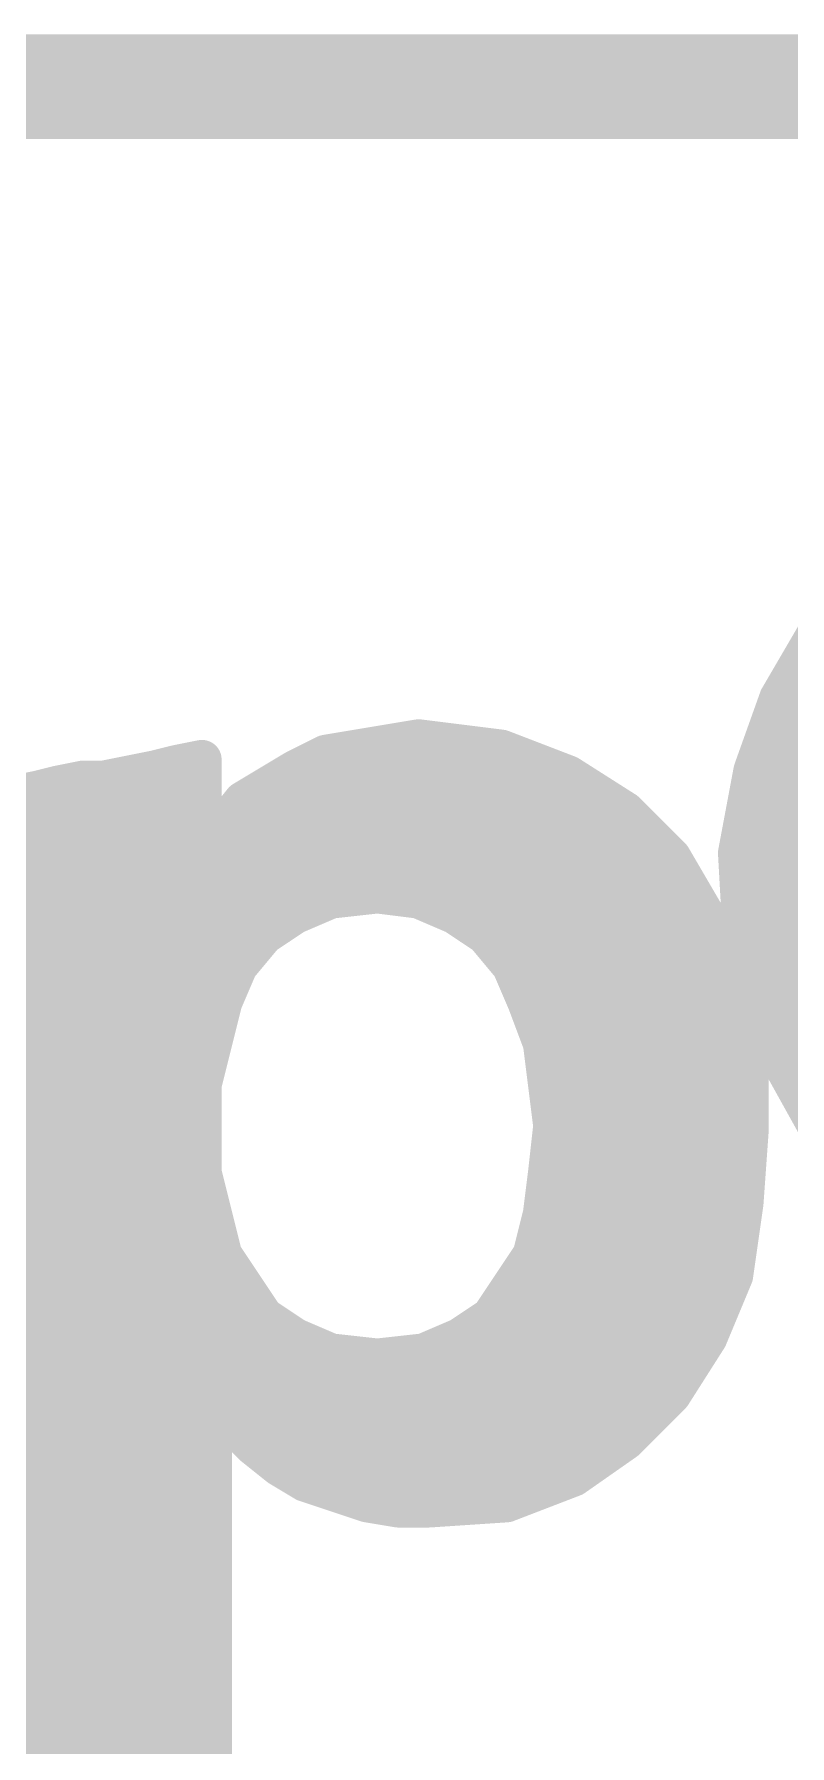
# Model space of a CAD drawing. Extents: x -29.2 to 57.4, y -24.7 to 35.4.
# Drawn here: x 8.746 to 10.21, y 22.185 to 25.502 of the extents above; entities that cross this region are included whole.
import ezdxf

# ---------------------------------------------------------------- set-up
doc = ezdxf.new("R2010")
doc.units = 0
for name, color, linetype in [('1', 12, 'CONTINUOUS'), ('16', 132, 'CONTINUOUS'), ('20', 31, 'CONTINUOUS'), ('21', 41, 'CONTINUOUS'), ('22', 40, 'CONTINUOUS')]:
    doc.layers.add(name, color=color, linetype=linetype)

msp = doc.modelspace()

# ---------------------------------------------------------------- linework, layer by layer
at = {"layer": '1', "const_width": 0.2032}
msp.add_lwpolyline([(25.4, 25.4), (0, 25.4)], dxfattribs=at)
at = {"layer": '16', "const_width": 0.2032}
msp.add_lwpolyline([(25.4, 25.4), (0, 25.4)], dxfattribs=at)
at = {"layer": '20', "const_width": 0.2032}
msp.add_lwpolyline([(25.4, 25.4), (0, 25.4)], dxfattribs=at)
at = {"layer": '21', "const_width": 0.0762}
for points in [[(9.311, 24.106), (9.491, 24.136)], [(9.491, 24.136), (9.651, 24.116)], [(9.651, 24.116), (9.781, 24.066)], [(8.881, 24.056), (8.981, 24.076)], [(8.981, 24.076), (9.021, 24.086)], [(8.9938, 24.0792), (9.071, 24.0792)], [(9.021, 24.086), (9.071, 24.096)], [(9.071, 24.096), (9.071, 23.916)], [(9.151, 24.016), (9.251, 24.076)], [(9.251, 24.076), (9.311, 24.106)], [(9.2574, 24.0792), (9.7467, 24.0792)], [(8.751, 24.036), (8.791, 24.046)], [(8.791, 24.046), (8.841, 24.056)], [(8.841, 24.056), (8.881, 24.056)], [(9.781, 24.066), (9.891, 23.996)], [(8.701, 24.026), (8.751, 24.036)], [(9.071, 23.916), (9.151, 24.016)], [(8.701, 24.003), (9.071, 24.003)], [(9.1406, 24.003), (9.88, 24.003)], [(9.891, 23.996), (9.981, 23.906)], [(8.701, 23.9268), (9.071, 23.9268)], [(9.0796, 23.9268), (9.9602, 23.9268)], [(9.981, 23.906), (10.051, 23.786)], [(8.701, 23.8506), (10.0133, 23.8506)], [(9.321, 23.826), (9.251, 23.796)], [(9.411, 23.836), (9.321, 23.826)], [(9.491, 23.826), (9.411, 23.836)], [(9.561, 23.796), (9.491, 23.826)], [(9.251, 23.796), (9.191, 23.756)], [(9.621, 23.756), (9.561, 23.796)], [(10.051, 23.786), (10.101, 23.656)], [(8.701, 23.7744), (9.2186, 23.7744)], [(9.191, 23.756), (9.141, 23.696)], [(9.5934, 23.7744), (10.0555, 23.7744)], [(9.671, 23.696), (9.621, 23.756)], [(8.701, 23.6982), (9.1428, 23.6982)], [(9.141, 23.696), (9.111, 23.626)], [(9.6692, 23.6982), (10.0848, 23.6982)], [(9.701, 23.626), (9.671, 23.696)], [(10.101, 23.656), (10.131, 23.516)], [(8.701, 23.622), (9.11, 23.622)], [(9.111, 23.626), (9.071, 23.466)], [(9.731, 23.546), (9.701, 23.626)], [(9.7025, 23.622), (10.1083, 23.622)], [(8.701, 23.5458), (9.091, 23.5458)], [(9.751, 23.386), (9.731, 23.546)], [(9.731, 23.5458), (10.1246, 23.5458)], [(10.131, 23.516), (10.131, 23.376)], [(8.701, 23.4696), (9.0719, 23.4696)], [(9.071, 23.466), (9.071, 23.296)], [(9.7406, 23.4696), (10.131, 23.4696)], [(8.701, 23.3934), (9.071, 23.3934)], [(9.741, 23.296), (9.751, 23.386)], [(9.7501, 23.3934), (10.131, 23.3934)], [(9.751, 23.386), (10.131, 23.376)], [(10.131, 23.376), (9.751, 23.386)], [(10.131, 23.376), (10.121, 23.236)], [(8.701, 23.3172), (9.071, 23.3172)], [(9.7434, 23.3172), (10.1268, 23.3172)], [(9.071, 23.296), (9.111, 23.136)], [(9.731, 23.216), (9.741, 23.296)], [(8.701, 23.241), (9.0847, 23.241)], [(9.711, 23.136), (9.731, 23.216)], [(9.7341, 23.241), (10.1214, 23.241)], [(10.121, 23.236), (10.101, 23.096)], [(8.701, 23.1648), (9.1038, 23.1648)], [(9.7182, 23.1648), (10.1108, 23.1648)], [(9.111, 23.136), (9.191, 23.016)], [(9.631, 23.016), (9.711, 23.136)], [(10.051, 22.976), (9.711, 23.136)], [(9.711, 23.136), (10.051, 22.976)], [(8.701, 23.0886), (9.1426, 23.0886)], [(9.6794, 23.0886), (9.8117, 23.0886)], [(9.8117, 23.0886), (10.0979, 23.0886)], [(10.101, 23.096), (10.051, 22.976)], [(8.701, 23.0124), (9.1964, 23.0124)], [(9.191, 23.016), (9.251, 22.976)], [(9.571, 22.976), (9.631, 23.016)], [(9.6256, 23.0124), (9.9737, 23.0124)], [(9.9737, 23.0124), (10.0662, 23.0124)], [(9.251, 22.976), (9.321, 22.946)], [(9.321, 22.946), (9.411, 22.936)], [(9.411, 22.936), (9.501, 22.946)], [(9.501, 22.946), (9.571, 22.976)], [(10.051, 22.976), (9.981, 22.866)], [(8.701, 22.9362), (9.4092, 22.9362)], [(9.4128, 22.9362), (10.0257, 22.9362)], [(8.701, 22.86), (9.975, 22.86)], [(9.131, 22.806), (9.091, 22.856)], [(9.091, 22.856), (9.091, 21.836)], [(9.981, 22.866), (9.891, 22.776)], [(8.701, 22.7838), (9.091, 22.7838)], [(9.171, 22.766), (9.131, 22.806)], [(9.1532, 22.7838), (9.8988, 22.7838)], [(9.221, 22.726), (9.171, 22.766)], [(9.891, 22.776), (9.791, 22.706)], [(9.271, 22.696), (9.221, 22.726)], [(8.701, 22.7076), (9.091, 22.7076)], [(9.2517, 22.7076), (9.7933, 22.7076)], [(9.391, 22.656), (9.271, 22.696)], [(9.791, 22.706), (9.661, 22.656)], [(9.451, 22.646), (9.391, 22.656)], [(9.661, 22.656), (9.511, 22.646)], [(8.701, 22.6314), (9.091, 22.6314)], [(9.511, 22.646), (9.451, 22.646)], [(8.701, 22.5552), (9.091, 22.5552)], [(8.701, 22.479), (9.091, 22.479)], [(8.701, 22.4028), (9.091, 22.4028)], [(8.701, 22.3266), (9.091, 22.3266)], [(8.701, 22.2504), (9.091, 22.2504)], [(8.751, 22.136), (8.701, 22.186)], [(8.7128, 22.1742), (9.091, 22.1742)]]:
    msp.add_lwpolyline(points, dxfattribs=at)
at = {"layer": '21', "const_width": 0.0381}
for points in [[(9.4934, 24.1549, 1), (9.4886, 24.1171)], [(9.4941, 24.1172, 1), (9.4879, 24.1548)], [(9.6578, 24.1338, 1), (9.6442, 24.0982)], [(9.6486, 24.0971, 1), (9.6534, 24.1349)], [(8.9764, 24.0945, 1), (8.9856, 24.0575)], [(8.9938, 24.0983, 1), (8.9938, 24.0602)], [(8.9847, 24.0573, 1), (8.9773, 24.0947)], [(9.0173, 24.1047, 1), (9.0247, 24.0673)], [(9.0256, 24.0675, 1), (9.0164, 24.1045)], [(9.09, 24.096, 1), (9.0519, 24.096)], [(9.0747, 24.0773, 1), (9.0673, 24.1147)], [(9.071, 24.0602, 1), (9.071, 24.0983)], [(9.2425, 24.093, 1), (9.2595, 24.059)], [(9.2574, 24.0983, 1), (9.2574, 24.0602)], [(9.2608, 24.0597, 1), (9.2412, 24.0923)], [(9.3079, 24.1248, 1), (9.3141, 24.0872)], [(9.3195, 24.089, 1), (9.3025, 24.123)], [(9.7467, 24.0602, 1), (9.7467, 24.0983)], [(8.7873, 24.0647, 1), (8.7947, 24.0273)], [(8.7956, 24.0275, 1), (8.7864, 24.0645)], [(8.841, 24.0751, 1), (8.841, 24.037)], [(8.8447, 24.0373, 1), (8.8373, 24.0747)], [(8.8773, 24.0747, 1), (8.8847, 24.0373)], [(8.881, 24.037, 1), (8.881, 24.0751)], [(9.7912, 24.0821, 1), (9.7708, 24.0499)], [(9.7742, 24.0482, 1), (9.7878, 24.0838)], [(8.7464, 24.0545, 1), (8.7556, 24.0175)], [(8.7547, 24.0173, 1), (8.7473, 24.0547)], [(9.1412, 24.0323, 1), (9.1608, 23.9997)], [(9.1659, 24.0041, 1), (9.1361, 24.0279)], [(9.071, 23.984, 1), (9.071, 24.0221)], [(9.1406, 24.0221, 1), (9.1406, 23.984)], [(9.9045, 24.0095, 1), (9.8775, 23.9825)], [(9.88, 23.984, 1), (9.88, 24.0221)], [(9.8808, 23.9799, 1), (9.9012, 24.0121)], [(9.0561, 23.9279, 1), (9.0859, 23.9041)], [(9.0796, 23.9459, 1), (9.0796, 23.9078)], [(9.071, 23.9078, 1), (9.071, 23.9459)], [(9.9602, 23.9078, 1), (9.9602, 23.9459)], [(9.0519, 23.916, 1), (9.09, 23.916)], [(9.9975, 23.9156, 1), (9.9645, 23.8964)], [(9.9675, 23.8925, 1), (9.9945, 23.9195)], [(10.0133, 23.8316, 1), (10.0133, 23.8697)], [(9.3189, 23.8449, 1), (9.3231, 23.8071)], [(9.3285, 23.8085, 1), (9.3135, 23.8435)], [(9.4134, 23.8549, 1), (9.4086, 23.8171)], [(9.4131, 23.8171, 1), (9.4089, 23.8549)], [(9.4985, 23.8435, 1), (9.4835, 23.8085)], [(9.4886, 23.8071, 1), (9.4934, 23.8449)], [(9.2435, 23.8135, 1), (9.2585, 23.7785)], [(9.2616, 23.7801, 1), (9.2404, 23.8119)], [(9.5716, 23.8119, 1), (9.5504, 23.7801)], [(9.5535, 23.7785, 1), (9.5685, 23.8135)], [(10.0688, 23.7928, 1), (10.0332, 23.7792)], [(10.0345, 23.7764, 1), (10.0675, 23.7956)], [(9.1804, 23.7719, 1), (9.2016, 23.7401)], [(9.2056, 23.7438, 1), (9.1764, 23.7682)], [(9.2186, 23.7553, 1), (9.2186, 23.7934)], [(9.5934, 23.7934, 1), (9.5934, 23.7553)], [(9.6356, 23.7682, 1), (9.6064, 23.7438)], [(9.6104, 23.7401, 1), (9.6316, 23.7719)], [(10.0555, 23.7553, 1), (10.0555, 23.7934)], [(9.1264, 23.7082, 1), (9.1556, 23.6838)], [(9.1585, 23.6885, 1), (9.1235, 23.7035)], [(9.1428, 23.6791, 1), (9.1428, 23.7172)], [(9.6692, 23.7172, 1), (9.6692, 23.6791)], [(9.6885, 23.7035, 1), (9.6535, 23.6885)], [(9.6564, 23.6838, 1), (9.6856, 23.7082)], [(10.0848, 23.6791, 1), (10.0848, 23.7172)], [(10.1196, 23.66, 1), (10.0824, 23.652)], [(10.0832, 23.6492, 1), (10.1188, 23.6628)], [(9.0935, 23.6335, 1), (9.1285, 23.6185)], [(9.1295, 23.6214, 1), (9.0925, 23.6306)], [(9.11, 23.6029, 1), (9.11, 23.641)], [(9.7188, 23.6327, 1), (9.6832, 23.6193)], [(9.7025, 23.641, 1), (9.7025, 23.6029)], [(9.6835, 23.6185, 1), (9.7185, 23.6335)], [(10.1083, 23.6029, 1), (10.1083, 23.641)], [(9.091, 23.5267, 1), (9.091, 23.5648)], [(9.7499, 23.5484, 1), (9.7121, 23.5436)], [(9.731, 23.5648, 1), (9.731, 23.5267)], [(10.1246, 23.5267, 1), (10.1246, 23.5648)], [(9.7132, 23.5393, 1), (9.7488, 23.5527)], [(10.1501, 23.516, 1), (10.112, 23.516)], [(10.1124, 23.512, 1), (10.1496, 23.52)], [(9.09, 23.466, 1), (9.0519, 23.466)], [(9.0525, 23.4706, 1), (9.0895, 23.4614)], [(9.0719, 23.4505, 1), (9.0719, 23.4886)], [(9.7406, 23.4886, 1), (9.7406, 23.4505)], [(10.131, 23.4505, 1), (10.131, 23.4886)], [(9.071, 23.3743, 1), (9.071, 23.4124)], [(9.7501, 23.4124, 1), (9.7501, 23.3743)], [(9.7515, 23.405, 1), (9.7505, 23.367)], [(9.7515, 23.405, 1), (9.7505, 23.367)], [(9.7699, 23.3839, 1), (9.7321, 23.3881)], [(10.131, 23.3743, 1), (10.131, 23.4124)], [(9.7321, 23.3836, 1), (9.7699, 23.3884)], [(10.15, 23.3746, 1), (10.112, 23.3774)], [(10.112, 23.376, 1), (10.1501, 23.376)], [(10.1305, 23.357, 1), (10.1315, 23.395)], [(10.1305, 23.357, 1), (10.1315, 23.395)], [(9.071, 23.2981, 1), (9.071, 23.3362)], [(9.7434, 23.3362, 1), (9.7434, 23.2981)], [(10.1268, 23.2981, 1), (10.1268, 23.3362)], [(9.0895, 23.3006, 1), (9.0525, 23.2914)], [(9.7221, 23.2981, 1), (9.7599, 23.2939)], [(9.7599, 23.2936, 1), (9.7221, 23.2984)], [(9.0519, 23.296, 1), (9.09, 23.296)], [(9.0847, 23.2219, 1), (9.0847, 23.26)], [(9.7495, 23.2114, 1), (9.7125, 23.2206)], [(9.7341, 23.26, 1), (9.7341, 23.2219)], [(10.102, 23.2374, 1), (10.14, 23.2346)], [(10.1399, 23.2333, 1), (10.1021, 23.2387)], [(10.1214, 23.2219, 1), (10.1214, 23.26)], [(9.7121, 23.2184, 1), (9.7499, 23.2136)], [(9.1038, 23.1457, 1), (9.1038, 23.1838)], [(9.7182, 23.1838, 1), (9.7182, 23.1457)], [(10.1108, 23.1457, 1), (10.1108, 23.1838)], [(9.1269, 23.1466, 1), (9.0951, 23.1254)], [(9.0925, 23.1314, 1), (9.1295, 23.1406)], [(9.7191, 23.1532, 1), (9.7029, 23.1188)], [(9.7191, 23.1532, 1), (9.7029, 23.1188)], [(9.6925, 23.1406, 1), (9.7295, 23.1314)], [(9.7269, 23.1254, 1), (9.6951, 23.1466)], [(9.1426, 23.0695, 1), (9.1426, 23.1076)], [(9.6794, 23.1076, 1), (9.6794, 23.0695)], [(9.8117, 23.1076, 1), (9.8117, 23.0695)], [(9.8117, 23.0695, 1), (9.8117, 23.1076)], [(10.0821, 23.0987, 1), (10.1199, 23.0933)], [(10.1186, 23.0887, 1), (10.0834, 23.1033)], [(10.0979, 23.0695, 1), (10.0979, 23.1076)], [(9.2016, 23.0319, 1), (9.1804, 23.0001)], [(9.1964, 22.9933, 1), (9.1964, 23.0314)], [(9.6256, 23.0314, 1), (9.6256, 22.9933)], [(9.6416, 23.0001, 1), (9.6204, 23.0319)], [(9.9737, 23.0314, 1), (9.9737, 22.9933)], [(9.9737, 22.9933, 1), (9.9737, 23.0314)], [(10.0662, 22.9933, 1), (10.0662, 23.0314)], [(9.1751, 23.0054, 1), (9.2069, 23.0266)], [(9.6151, 23.0266, 1), (9.6469, 23.0054)], [(9.2585, 22.9935, 1), (9.2435, 22.9585)], [(9.2404, 22.9601, 1), (9.2616, 22.9919)], [(9.3231, 22.9649, 1), (9.3189, 22.9271)], [(9.5031, 22.9271, 1), (9.4989, 22.9649)], [(9.5604, 22.9919, 1), (9.5816, 22.9601)], [(9.5785, 22.9585, 1), (9.5635, 22.9935)], [(10.0334, 22.9833, 1), (10.0686, 22.9687)], [(10.0671, 22.9658, 1), (10.0349, 22.9862)], [(10.0429, 22.9588, 1), (10.0591, 22.9932)], [(10.0429, 22.9588, 1), (10.0591, 22.9932)], [(9.3135, 22.9285, 1), (9.3285, 22.9635)], [(9.4089, 22.9549, 1), (9.4131, 22.9171)], [(9.4128, 22.9552, 1), (9.4128, 22.9171)], [(9.4089, 22.9171, 1), (9.4131, 22.9549)], [(9.4092, 22.9171, 1), (9.4092, 22.9552)], [(9.4935, 22.9635, 1), (9.5085, 22.9285)], [(10.0257, 22.9171, 1), (10.0257, 22.9552)], [(9.1059, 22.8679, 1), (9.0761, 22.8441)], [(9.1101, 22.856, 1), (9.072, 22.856)], [(9.9649, 22.8762, 1), (9.9971, 22.8558)], [(9.9945, 22.8525, 1), (9.9675, 22.8795)], [(9.975, 22.8409, 1), (9.975, 22.879)], [(9.091, 22.7647, 1), (9.091, 22.8028)], [(9.1445, 22.8195, 1), (9.1175, 22.7925)], [(9.1161, 22.7941, 1), (9.1459, 22.8179)], [(9.1532, 22.8028, 1), (9.1532, 22.7647)], [(9.8988, 22.7647, 1), (9.8988, 22.8028)], [(9.1829, 22.7809, 1), (9.1591, 22.7511)], [(9.1575, 22.7525, 1), (9.1845, 22.7795)], [(9.8775, 22.7895, 1), (9.9045, 22.7625)], [(9.9019, 22.7604, 1), (9.8801, 22.7916)], [(9.2308, 22.7423, 1), (9.2112, 22.7097)], [(9.2091, 22.7111, 1), (9.2329, 22.7409)], [(9.091, 22.6885, 1), (9.091, 22.7266)], [(9.2517, 22.7266, 1), (9.2517, 22.6885)], [(9.277, 22.7141, 1), (9.265, 22.6779)], [(9.2612, 22.6797, 1), (9.2808, 22.7123)], [(9.7801, 22.7216, 1), (9.8019, 22.6904)], [(9.7978, 22.6882, 1), (9.7842, 22.7238)], [(9.7933, 22.6885, 1), (9.7933, 22.7266)], [(9.3941, 22.6748, 1), (9.3879, 22.6372)], [(9.385, 22.6379, 1), (9.397, 22.6741)], [(9.6542, 22.6738, 1), (9.6678, 22.6382)], [(9.6623, 22.637, 1), (9.6597, 22.675)], [(9.091, 22.6124, 1), (9.091, 22.6505)], [(9.451, 22.6651, 1), (9.451, 22.627)], [(9.4479, 22.6272, 1), (9.4541, 22.6648)], [(9.5097, 22.665, 1), (9.5123, 22.627)], [(9.511, 22.627, 1), (9.511, 22.6651)], [(9.091, 22.5362, 1), (9.091, 22.5743)], [(9.091, 22.46, 1), (9.091, 22.4981)], [(9.091, 22.3838, 1), (9.091, 22.4219)], [(9.091, 22.3076, 1), (9.091, 22.3457)], [(9.091, 22.2314, 1), (9.091, 22.2695)], [(9.091, 22.1552, 1), (9.091, 22.1933)]]:
    msp.add_lwpolyline(points, format="xyb", dxfattribs=at)
at = {"layer": '22', "const_width": 0.0762}
for points in [[(10.189, 24.215), (10.259, 24.335)], [(10.2431, 24.3078), (10.4648, 24.3078)], [(10.139, 24.075), (10.189, 24.215)], [(10.1987, 24.2316), (11.1735, 24.2316)], [(10.1677, 24.1554), (11.106, 24.1554)], [(10.109, 23.915), (10.139, 24.075)], [(10.1405, 24.0792), (11.0389, 24.0792)], [(10.1255, 24.003), (10.991, 24.003)], [(10.119, 23.735), (10.109, 23.915)], [(10.1112, 23.9268), (10.979, 23.9268)], [(10.1126, 23.8506), (10.9971, 23.8506)], [(10.1168, 23.7744), (11.0699, 23.7744)], [(10.169, 23.555), (10.119, 23.735)], [(10.1292, 23.6982), (11.7998, 23.6982)], [(10.1504, 23.622), (11.8082, 23.622)], [(10.269, 23.375), (10.169, 23.555)], [(10.1741, 23.5458), (11.809, 23.5458)], [(10.2164, 23.4696), (11.809, 23.4696)]]:
    msp.add_lwpolyline(points, dxfattribs=at)
at = {"layer": '22', "const_width": 0.0381}
for points in [[(10.2431, 24.3269, 1), (10.2431, 24.2888)], [(10.2069, 24.2086, 1), (10.1711, 24.2214)], [(10.1987, 24.2507, 1), (10.1987, 24.2126)], [(10.1725, 24.2246, 1), (10.2055, 24.2054)], [(10.1677, 24.1745, 1), (10.1677, 24.1364)], [(10.1577, 24.0715, 1), (10.1203, 24.0785)], [(10.1405, 24.0983, 1), (10.1405, 24.0602)], [(10.1211, 24.0814, 1), (10.1569, 24.0686)], [(10.1255, 24.0221, 1), (10.1255, 23.984)], [(10.128, 23.9161, 1), (10.09, 23.9139)], [(10.1112, 23.9459, 1), (10.1112, 23.9078)], [(10.0903, 23.9185, 1), (10.1277, 23.9115)], [(10.1126, 23.8697, 1), (10.1126, 23.8316)], [(10.1168, 23.7934, 1), (10.1168, 23.7553)], [(10.1374, 23.7401, 1), (10.1006, 23.7299)], [(10.1, 23.7339, 1), (10.138, 23.7361)], [(10.1292, 23.7172, 1), (10.1292, 23.6791)], [(10.1504, 23.641, 1), (10.1504, 23.6029)], [(10.1857, 23.5643, 1), (10.1523, 23.5457)], [(10.1741, 23.5648, 1), (10.1741, 23.5267)], [(10.1506, 23.5499, 1), (10.1874, 23.5601)], [(10.2164, 23.4886, 1), (10.2164, 23.4505)]]:
    msp.add_lwpolyline(points, format="xyb", dxfattribs=at)

doc.saveas('drawing.dxf')
